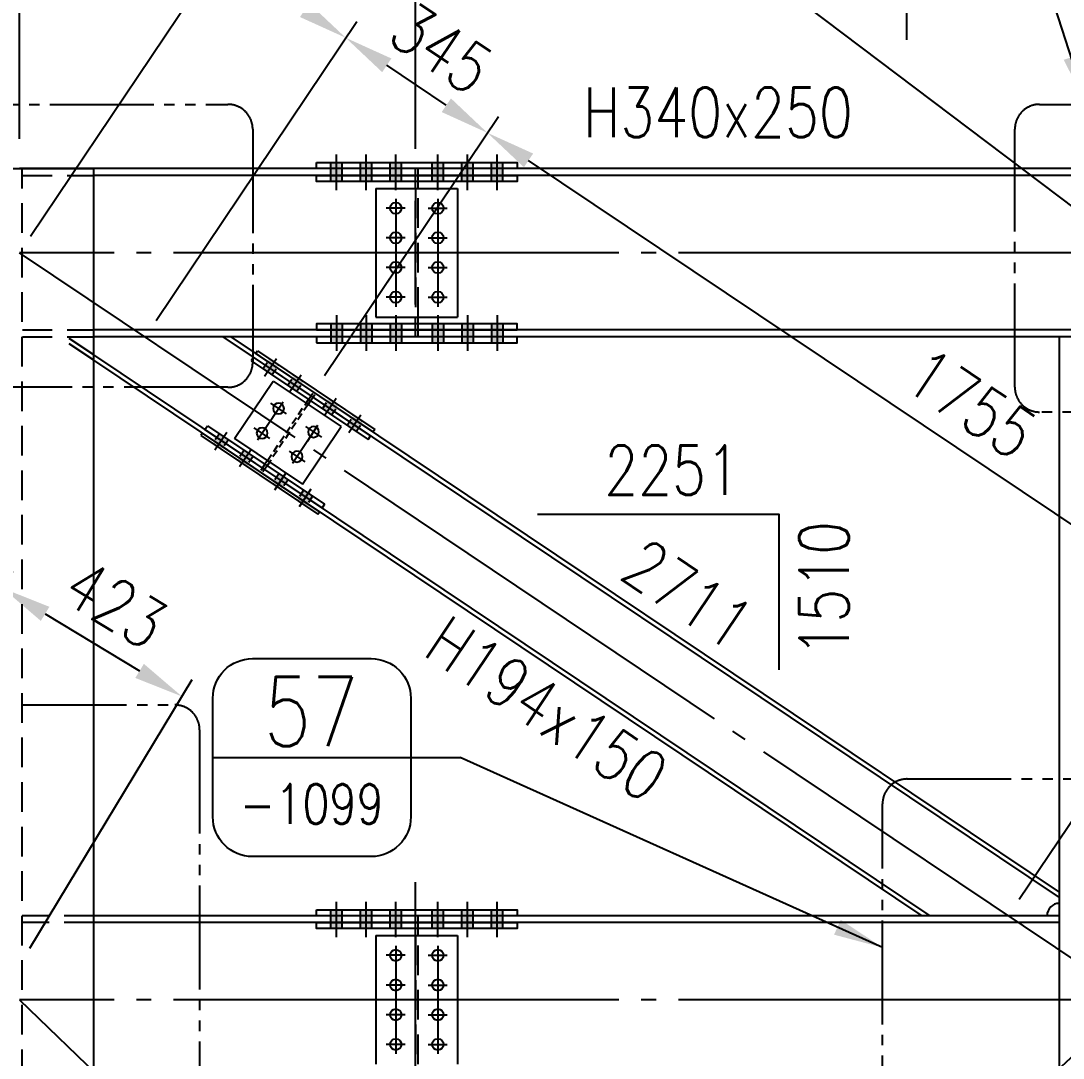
# Model space of a CAD drawing. Header units: millimetres. Extents: x 0 to 232280, y -26939 to 23794.
# Drawn here: x 144553 to 146659, y 6679 to 8776 of the extents above; entities that cross this region are included whole.
import ezdxf
from ezdxf.enums import TextEntityAlignment as Align

# ---------------------------------------------------------------- set-up
doc = ezdxf.new("R2010")
doc.units = ezdxf.units.MM
doc.header["$LTSCALE"] = 30
for name, pattern in [('JNK-CENTER', [34, 30, -1.5, 1, -1.5]), ('JNK-HIDDEN', [3, 2, -1]), ('PH2', [15, 10, -1, 1, -1, 1, -1])]:
    doc.linetypes.add(name, pattern=pattern)
for name, color, linetype in [('CEN-R', 1, 'JNK-CENTER'), ('CON-G', 3, 'Continuous'), ('CON-W', 7, 'Continuous'), ('CON-Y', 2, 'Continuous'), ('det', 2, 'PH2'), ('Dim-W', 7, 'Continuous'), ('HID-Y', 2, 'JNK-HIDDEN'), ('TXT-Y', 2, 'Continuous')]:
    doc.layers.add(name, color=color, linetype=linetype)
doc.styles.add('SIMPLEX', font='simplex.shx', dxfattribs={"width": 0.8})
doc.dimstyles.new('DIM35', dxfattribs={"dimscale": 35, "dimtxt": 2.5, "dimasz": 2.5, "dimexe": 0.8, "dimexo": 1, "dimgap": 1, "dimtad": 1, "dimdec": 1, "dimdsep": 46, "dimtxsty": 'SIMPLEX', "dimcen": 0, "dimclrd": 7, "dimclre": 7, "dimclrt": 2, "dimadec": 1, "dimazin": 2, "dimtfac": 1, "dimtdec": 1, "dimtix": 1, "dimtmove": 2, "dimatfit": 2, "dimfxl": 1, "dimtfill": 1, "dimarcsym": 1})
doc.dimstyles.new('DIM40', dxfattribs={"dimscale": 40, "dimtxt": 2.5, "dimasz": 2.5, "dimexe": 1, "dimexo": 1, "dimgap": 1, "dimtad": 1, "dimdec": 0, "dimdsep": 46, "dimtxsty": 'SIMPLEX', "dimcen": 0, "dimclrd": 7, "dimclre": 7, "dimclrt": 2, "dimadec": 1, "dimazin": 2, "dimtfac": 1, "dimtdec": 0, "dimtix": 1, "dimtmove": 2, "dimatfit": 2, "dimfxl": 1, "dimtolj": 1, "dimtzin": 0, "dimarcsym": 1})

# ---------------------------------------------------------------- blocks, each defined once
blk = doc.blocks.new('A$C482E045D')
at = {"layer": 'CEN-R'}
blk.add_line((0, -136.6), (0, 35.2), dxfattribs=at)
at = {"layer": 'Dim-W', "ltscale": 0.5}
blk.add_solid([(-44, 0), (-44, -96), (44, 0), (44, -96)], dxfattribs=at)
at = {"layer": 'HID-Y'}
for p, q in [((-44, -96), (-44, 0)), ((44, -96), (44, 0))]:
    blk.add_line(p, q, dxfattribs=at)
blk = doc.blocks.new('A$C536E4F0C')
at = {"layer": 'CEN-R'}
for p, q in [((400, -227.3), (400, -596.7)), ((740, -227.3), (740, -596.7)), ((476.7, -292), (323.3, -292)), ((476.7, -292), (323.3, -292)), ((663.3, -292), (816.7, -292)), ((663.3, -292), (816.7, -292)), ((400, -443.3), (400, -596.7)), ((740, -443.3), (740, -596.7)), ((476.7, -532), (323.3, -532)), ((476.7, -532), (323.3, -532)), ((663.3, -532), (816.7, -532)), ((663.3, -532), (816.7, -532))]:
    blk.add_line(p, q, dxfattribs=at)
at = {"layer": 'CON-G'}
for p, q in [((0, 0), (1140, 0)), ((0, -24), (0, 0)), ((1140, 0), (1140, -24)), ((1140, -24), (0, -24)), ((1140, -60), (0, -60)), ((0, -60), (0, -96)), ((1140, -96), (1140, -60)), ((0, -96), (1140, -96)), ((240, -132), (900, -132)), ((240, -132), (240, -692)), ((560, -132), (560, -96)), ((580, -132), (580, -96)), ((900, -132), (900, -692)), ((1140, -96), (1140, -96)), ((0, -764), (0, -728)), ((0, -728), (1140, -728)), ((240, -692), (900, -692)), ((560, -692), (560, -728)), ((580, -692), (580, -728)), ((1140, -728), (1140, -764)), ((1140, -728), (1140, -728)), ((1140, -764), (0, -764)), ((1140, -800), (0, -800)), ((0, -800), (0, -824)), ((0, -824), (1140, -824)), ((1140, -824), (1140, -800))]:
    blk.add_line(p, q, dxfattribs=at)
for centre in [(400, -292), (740, -292), (400, -532), (740, -532)]:
    blk.add_circle(centre, 44, dxfattribs=at)
at = {"layer": 'HID-Y'}
for p, q in [((560, -96), (560, -24)), ((580, -96), (580, -24)), ((560, -132), (560, -692)), ((580, -692), (580, -132)), ((560, -728), (560, -800)), ((580, -728), (580, -800))]:
    blk.add_line(p, q, dxfattribs=at)
at = {"layer": 'Dim-W', "ltscale": 0.5}
for p in [(160, 0), (400, 0), (740, 0)]:
    blk.add_blockref('A$C482E045D', p, dxfattribs=at)
at = {"layer": 'Dim-W', "ltscale": 0.5, "xscale": -1}
blk.add_blockref('A$C482E045D', (980, 0), dxfattribs=at)
at = {"layer": 'Dim-W', "ltscale": 0.5, "xscale": -1, "rotation": 180}
for p in [(160, -824), (400, -824), (740, -824)]:
    blk.add_blockref('A$C482E045D', p, dxfattribs=at)
at = {"layer": 'Dim-W', "ltscale": 0.5, "rotation": 180}
blk.add_blockref('A$C482E045D', (980, -824), dxfattribs=at)
blk = doc.blocks.new('*D1739')
at = {"layer": 'DEFPOINTS', "color": 0, "ltscale": 0.5, "transparency": 16777216}
for p in [(145209.3, 8741.6), (144550.4, 8307.2), (144803.8, 8137.2)]:
    blk.add_point(p, dxfattribs=at)
at = {"layer": 'Dim-W', "color": 7, "linetype": 'ByBlock', "lineweight": -2, "ltscale": 0.5, "transparency": 16777216}
for p, q in [((144572.7, 8340.4), (144978.1, 8944.8)), ((145038.9, 8855.9), (145126.2, 8797.3)), ((144826.1, 8170.4), (145231.5, 8774.8))]:
    blk.add_line(p, q, dxfattribs=at)
at = {"layer": 'Dim-W', "color": 7, "ltscale": 0.5, "transparency": 16777216}
for points in [[(145048.2, 8869.7), (145029.6, 8842.1), (144955.8, 8911.6)], [(145135.5, 8811.2), (145116.9, 8783.5), (145209.3, 8741.6)]]:
    blk.add_solid(points, dxfattribs=at)
at = {"layer": 'Dim-W', "color": 2, "ltscale": 0.5, "transparency": 16777216, "insert": (145132.7, 8901.4), "char_height": 100, "attachment_point": 5, "rotation": 326.1458, "style": 'SIMPLEX'}
blk.add_mtext('\\A1;305', dxfattribs=at)
blk = doc.blocks.new('*D1740')
at = {"layer": 'DEFPOINTS', "color": 0, "ltscale": 0.5, "transparency": 16777216}
for p in [(145209.3, 8741.6), (144803.8, 8137.2), (145144.2, 8025.7)]:
    blk.add_point(p, dxfattribs=at)
at = {"layer": 'Dim-W', "color": 7, "linetype": 'ByBlock', "lineweight": -2, "ltscale": 0.5, "transparency": 16777216}
for p, q in [((144826.1, 8170.4), (145231.5, 8774.8)), ((145412.6, 8605.2), (145292.3, 8685.9)), ((145166.5, 8058.9), (145517.9, 8582.7))]:
    blk.add_line(p, q, dxfattribs=at)
at = {"layer": 'Dim-W', "color": 7, "ltscale": 0.5, "transparency": 16777216}
for points in [[(145301.6, 8699.7), (145283, 8672.1), (145209.3, 8741.6)], [(145421.9, 8619.1), (145403.3, 8591.4), (145495.6, 8549.5)]]:
    blk.add_solid(points, dxfattribs=at)
at = {"layer": 'Dim-W', "color": 2, "ltscale": 0.5, "transparency": 16777216, "insert": (145402.6, 8720.3), "char_height": 100, "attachment_point": 5, "rotation": 326.1458, "style": 'SIMPLEX'}
blk.add_mtext('\\A1;345', dxfattribs=at)
blk = doc.blocks.new('*D1741')
at = {"layer": 'DEFPOINTS', "color": 0, "ltscale": 0.5, "transparency": 16777216}
for p in [(147206.8, 7401.6), (146548, 6967.2), (146801.4, 6797.2)]:
    blk.add_point(p, dxfattribs=at)
at = {"layer": 'Dim-W', "color": 7, "linetype": 'ByBlock', "lineweight": -2, "ltscale": 0.5, "transparency": 16777216}
for p, q in [((146570.3, 7000.4), (146975.7, 7604.8)), ((147036.4, 7515.9), (147123.8, 7457.3)), ((146823.7, 6830.4), (147229.1, 7434.8))]:
    blk.add_line(p, q, dxfattribs=at)
at = {"layer": 'Dim-W', "color": 7, "ltscale": 0.5, "transparency": 16777216}
for points in [[(147045.7, 7529.7), (147027.2, 7502.1), (146953.4, 7571.6)], [(147133.1, 7471.2), (147114.5, 7443.5), (147206.8, 7401.6)]]:
    blk.add_solid(points, dxfattribs=at)
at = {"layer": 'Dim-W', "color": 2, "ltscale": 0.5, "transparency": 16777216, "insert": (147130.3, 7561.4), "char_height": 100, "attachment_point": 5, "rotation": 326.1458, "style": 'SIMPLEX'}
blk.add_mtext('\\A1;305', dxfattribs=at)
blk = doc.blocks.new('*D1742')
at = {"layer": 'DEFPOINTS', "color": 0, "ltscale": 0.5, "transparency": 16777216}
for p in [(145495.6, 8549.5), (145166.5, 8058.9), (146548, 6967.2)]:
    blk.add_point(p, dxfattribs=at)
at = {"layer": 'Dim-W', "color": 7, "linetype": 'ByBlock', "lineweight": -2, "ltscale": 0.5, "transparency": 16777216}
for p, q in [((145188.8, 8092.1), (145517.9, 8582.7)), ((146870.4, 7627.3), (145578.7, 8493.8)), ((146570.3, 7000.4), (146975.7, 7604.8))]:
    blk.add_line(p, q, dxfattribs=at)
at = {"layer": 'Dim-W', "color": 7, "ltscale": 0.5, "transparency": 16777216}
for points in [[(145588, 8507.6), (145569.4, 8480), (145495.6, 8549.5)], [(146879.6, 7641.2), (146861.1, 7613.5), (146953.4, 7571.6)]]:
    blk.add_solid(points, dxfattribs=at)
at = {"layer": 'Dim-W', "color": 2, "ltscale": 0.5, "transparency": 16777216, "insert": (146472.9, 8002.3), "char_height": 100, "attachment_point": 5, "rotation": 326.1458, "style": 'SIMPLEX'}
blk.add_mtext('\\A1;1755', dxfattribs=at)
blk = doc.blocks.new('*D1752')
at = {"layer": 'DEFPOINTS', "color": 0, "ltscale": 0.5, "transparency": 16777216}
for p in [(146801.4, 6797.2), (146958.1, 6627.2), (146203.8, 6246.4)]:
    blk.add_point(p, dxfattribs=at)
at = {"layer": 'Dim-W', "color": 7, "linetype": 'ByBlock', "lineweight": -2, "ltscale": 0.5, "transparency": 16777216}
for p, q in [((146772, 6770.1), (146174.4, 6219.3)), ((146928.7, 6600.1), (146331, 6049.3)), ((146136, 6320), (146068.2, 6393.5)), ((146360.5, 6076.4), (146203.8, 6246.4)), ((146428.2, 6002.9), (146496, 5929.4))]:
    blk.add_line(p, q, dxfattribs=at)
at = {"layer": 'Dim-W', "color": 7, "ltscale": 0.5, "transparency": 16777216}
for points in [[(146148.3, 6331.3), (146123.7, 6308.7), (146203.8, 6246.4)], [(146440.5, 6014.2), (146416, 5991.6), (146360.5, 6076.4)]]:
    blk.add_solid(points, dxfattribs=at)
at = {"layer": 'Dim-W', "color": 2, "ltscale": 0.5, "transparency": 16777216, "insert": (146348.3, 6222.4), "char_height": 100, "attachment_point": 5, "rotation": 312.6651, "style": 'SIMPLEX'}
blk.add_mtext('\\A1;231', dxfattribs=at)
blk = doc.blocks.new('*D1755')
at = {"layer": 'DEFPOINTS', "color": 0, "ltscale": 0.5, "transparency": 16777216}
for p in [(144550.4, 6797.2), (144726.7, 6627.2), (144224.1, 6105.9)]:
    blk.add_point(p, dxfattribs=at)
at = {"layer": 'Dim-W', "color": 7, "linetype": 'ByBlock', "lineweight": -2, "ltscale": 0.5, "transparency": 16777216}
for p, q in [((144522.6, 6768.4), (144020, 6247.1)), ((144699, 6598.4), (144196.4, 6077.1)), ((143975.8, 6345.3), (143903.8, 6414.7)), ((144047.8, 6275.9), (144224.1, 6105.9)), ((144296.1, 6036.5), (144368.1, 5967.1))]:
    blk.add_line(p, q, dxfattribs=at)
at = {"layer": 'Dim-W', "color": 7, "ltscale": 0.5, "transparency": 16777216}
for points in [[(143987.4, 6357.3), (143964.2, 6333.3), (144047.8, 6275.9)], [(144307.7, 6048.5), (144284.6, 6024.5), (144224.1, 6105.9)]]:
    blk.add_solid(points, dxfattribs=at)
at = {"layer": 'Dim-W', "color": 2, "ltscale": 0.5, "transparency": 16777216, "insert": (144198.4, 6255.7), "char_height": 100, "attachment_point": 5, "rotation": 316.0493, "style": 'SIMPLEX'}
blk.add_mtext('\\A1;245', dxfattribs=at)
blk = doc.blocks.new('*D1761')
at = {"layer": 'DEFPOINTS', "color": 0, "transparency": 16777216}
for p in [(146801.4, 10748.1), (146801.4, 9007.7), (144550.4, 8497.6)]:
    blk.add_point(p, dxfattribs=at)
at = {"layer": 'Dim-W', "color": 7, "linetype": 'ByBlock', "lineweight": -2, "transparency": 16777216}
for p, q in [((144550.4, 8537.6), (144550.4, 10780.1)), ((146801.4, 9047.7), (146801.4, 10780.1)), ((144650.4, 10748.1), (146701.4, 10748.1))]:
    blk.add_line(p, q, dxfattribs=at)
at = {"layer": 'Dim-W', "color": 7, "transparency": 16777216}
for points in [[(144650.4, 10764.8), (144650.4, 10731.4), (144550.4, 10748.1)], [(146701.4, 10764.8), (146701.4, 10731.4), (146801.4, 10748.1)]]:
    blk.add_solid(points, dxfattribs=at)
at = {"layer": 'Dim-W', "color": 2, "transparency": 16777216, "insert": (145675.9, 10838.1), "char_height": 100, "attachment_point": 5, "style": 'SIMPLEX', "bg_fill": 3, "box_fill_scale": 1.1, "bg_fill_color": 256, "bg_fill_true_color": 13158600, "bg_fill_transparency": 0}
blk.add_mtext('2251', dxfattribs=at)
blk = doc.blocks.new('*D1718')
at = {"layer": 'DEFPOINTS', "color": 0, "ltscale": 0.5, "transparency": 16777216}
for p in [(144878.4, 7410.4), (144214.9, 7130), (144550.4, 6867.2)]:
    blk.add_point(p, dxfattribs=at)
at = {"layer": 'Dim-W', "color": 7, "linetype": 'ByBlock', "lineweight": -2, "ltscale": 0.5, "transparency": 16777216}
for p, q in [((144235.6, 7164.3), (144537, 7663.3)), ((144601.9, 7577.4), (144792.8, 7462.1)), ((144571.1, 6901.5), (144899.1, 7444.6))]:
    blk.add_line(p, q, dxfattribs=at)
at = {"layer": 'Dim-W', "color": 7, "ltscale": 0.5, "transparency": 16777216}
for points in [[(144610.6, 7591.6), (144593.3, 7563.1), (144516.3, 7629.1)], [(144801.5, 7476.3), (144784.2, 7447.8), (144878.4, 7410.4)]]:
    blk.add_solid(points, dxfattribs=at)
at = {"layer": 'Dim-W', "color": 2, "ltscale": 0.5, "transparency": 16777216, "insert": (144743.9, 7596.8), "char_height": 100, "attachment_point": 5, "rotation": 328.868, "style": 'SIMPLEX'}
blk.add_mtext('\\A1;423', dxfattribs=at)
blk = doc.blocks.new('*D1835')
at = {"layer": 'DEFPOINTS', "color": 0, "ltscale": 0.5, "transparency": 16777216}
for p in [(144550.4, 10428.1), (144550.4, 10428.1), (145350.4, 8477.2)]:
    blk.add_point(p, dxfattribs=at)
at = {"layer": 'Dim-W', "color": 7, "linetype": 'ByBlock', "lineweight": -2, "ltscale": 0.5, "transparency": 16777216}
for p, q in [((145350.4, 9714.5), (145350.4, 10468.1)), ((145250.4, 10428.1), (144650.4, 10428.1)), ((145350.4, 8517.2), (145350.4, 9473.2))]:
    blk.add_line(p, q, dxfattribs=at)
at = {"layer": 'Dim-W', "color": 7, "ltscale": 0.5, "transparency": 16777216}
for points in [[(144650.4, 10444.8), (144650.4, 10411.4), (144550.4, 10428.1)], [(145250.4, 10444.8), (145250.4, 10411.4), (145350.4, 10428.1)]]:
    blk.add_solid(points, dxfattribs=at)
at = {"layer": 'Dim-W', "color": 2, "ltscale": 0.5, "transparency": 16777216, "insert": (144950.4, 10518.1), "char_height": 100, "attachment_point": 5, "style": 'SIMPLEX'}
blk.add_mtext('\\A1;800', dxfattribs=at)
blk = doc.blocks.new('det-tag')
at = {"layer": 'CON-Y'}
blk.add_line((5, 0), (-5, 0), dxfattribs=at)
blk.add_lwpolyline([(-3, -5), (3, -5, 0.414214), (5, -3), (5, 3, 0.414214), (3, 5), (-3, 5, 0.414214), (-5, 3), (-5, -3, 0.414214)], format="xyb", close=True, dxfattribs=at)
at = {"layer": 'CON-G', "style": 'SIMPLEX', "width": 0.8}
blk.add_attdef('TAG', text='', height=3.5, dxfattribs=at).set_placement((0.023, 0.58), align=Align.CENTER)
at = {"layer": 'CON-Y', "style": 'SIMPLEX', "width": 0.8}
blk.add_attdef('-8888', text='', height=2, dxfattribs=at).set_placement((0, -3.34), align=Align.CENTER)

msp = doc.modelspace()

# ---------------------------------------------------------------- hatches: boundary and pattern name
at = {"layer": 'CON-W'}
h = msp.add_hatch(color=256, dxfattribs=at)
h.paths.add_polyline_path([(145190.4, 8477.23), (145190.4, 8489.23), (145178.9, 8489.23), (145178.9, 8477.23)])
h.paths.add_polyline_path([(145201.9, 8477.23), (145201.9, 8489.23), (145190.4, 8489.23), (145190.4, 8477.23)])
h.paths.add_polyline_path([(145201.9, 8477.23), (145190.4, 8477.23), (145190.4, 8463.23), (145201.9, 8463.23)])
h.paths.add_polyline_path([(145190.4, 8477.23), (145178.9, 8477.23), (145178.9, 8463.23), (145190.4, 8463.23)])
h.paths.add_polyline_path([(145190.4, 8463.23), (145178.9, 8463.23), (145178.9, 8451.23), (145190.4, 8451.23)])
h.paths.add_polyline_path([(145201.9, 8463.23), (145190.4, 8463.23), (145190.4, 8451.23), (145201.9, 8451.23)])
h = msp.add_hatch(color=256, dxfattribs=at)
h.paths.add_polyline_path([(145250.4, 8477.23), (145250.4, 8489.23), (145238.9, 8489.23), (145238.9, 8477.23)])
h.paths.add_polyline_path([(145261.9, 8477.23), (145261.9, 8489.23), (145250.4, 8489.23), (145250.4, 8477.23)])
h.paths.add_polyline_path([(145261.9, 8477.23), (145250.4, 8477.23), (145250.4, 8463.23), (145261.9, 8463.23)])
h.paths.add_polyline_path([(145250.4, 8477.23), (145238.9, 8477.23), (145238.9, 8463.23), (145250.4, 8463.23)])
h.paths.add_polyline_path([(145250.4, 8463.23), (145238.9, 8463.23), (145238.9, 8451.23), (145250.4, 8451.23)])
h.paths.add_polyline_path([(145261.9, 8463.23), (145250.4, 8463.23), (145250.4, 8451.23), (145261.9, 8451.23)])
h = msp.add_hatch(color=256, dxfattribs=at)
h.paths.add_polyline_path([(145310.4, 8477.23), (145310.4, 8489.23), (145298.9, 8489.23), (145298.9, 8477.23)])
h.paths.add_polyline_path([(145321.9, 8477.23), (145321.9, 8489.23), (145310.4, 8489.23), (145310.4, 8477.23)])
h.paths.add_polyline_path([(145321.9, 8477.23), (145310.4, 8477.23), (145310.4, 8463.23), (145321.9, 8463.23)])
h.paths.add_polyline_path([(145310.4, 8477.23), (145298.9, 8477.23), (145298.9, 8463.23), (145310.4, 8463.23)])
h.paths.add_polyline_path([(145310.4, 8463.23), (145298.9, 8463.23), (145298.9, 8451.23), (145310.4, 8451.23)])
h.paths.add_polyline_path([(145321.9, 8463.23), (145310.4, 8463.23), (145310.4, 8451.23), (145321.9, 8451.23)])
h = msp.add_hatch(color=256, dxfattribs=at)
h.paths.add_polyline_path([(145395.4, 8477.23), (145395.4, 8489.23), (145383.9, 8489.23), (145383.9, 8477.23)])
h.paths.add_polyline_path([(145406.9, 8477.23), (145406.9, 8489.23), (145395.4, 8489.23), (145395.4, 8477.23)])
h.paths.add_polyline_path([(145406.9, 8477.23), (145395.4, 8477.23), (145395.4, 8463.23), (145406.9, 8463.23)])
h.paths.add_polyline_path([(145395.4, 8477.23), (145383.9, 8477.23), (145383.9, 8463.23), (145395.4, 8463.23)])
h.paths.add_polyline_path([(145395.4, 8463.23), (145383.9, 8463.23), (145383.9, 8451.23), (145395.4, 8451.23)])
h.paths.add_polyline_path([(145406.9, 8463.23), (145395.4, 8463.23), (145395.4, 8451.23), (145406.9, 8451.23)])
h = msp.add_hatch(color=256, dxfattribs=at)
h.paths.add_polyline_path([(145455.4, 8477.23), (145455.4, 8489.23), (145443.9, 8489.23), (145443.9, 8477.23)])
h.paths.add_polyline_path([(145466.9, 8477.23), (145466.9, 8489.23), (145455.4, 8489.23), (145455.4, 8477.23)])
h.paths.add_polyline_path([(145466.9, 8477.23), (145455.4, 8477.23), (145455.4, 8463.23), (145466.9, 8463.23)])
h.paths.add_polyline_path([(145455.4, 8477.23), (145443.9, 8477.23), (145443.9, 8463.23), (145455.4, 8463.23)])
h.paths.add_polyline_path([(145455.4, 8463.23), (145443.9, 8463.23), (145443.9, 8451.23), (145455.4, 8451.23)])
h.paths.add_polyline_path([(145466.9, 8463.23), (145455.4, 8463.23), (145455.4, 8451.23), (145466.9, 8451.23)])
h = msp.add_hatch(color=256, dxfattribs=at)
h.paths.add_polyline_path([(145515.4, 8477.23), (145515.4, 8489.23), (145503.9, 8489.23), (145503.9, 8477.23)])
h.paths.add_polyline_path([(145526.9, 8477.23), (145526.9, 8489.23), (145515.4, 8489.23), (145515.4, 8477.23)])
h.paths.add_polyline_path([(145526.9, 8477.23), (145515.4, 8477.23), (145515.4, 8463.23), (145526.9, 8463.23)])
h.paths.add_polyline_path([(145515.4, 8477.23), (145503.9, 8477.23), (145503.9, 8463.23), (145515.4, 8463.23)])
h.paths.add_polyline_path([(145515.4, 8463.23), (145503.9, 8463.23), (145503.9, 8451.23), (145515.4, 8451.23)])
h.paths.add_polyline_path([(145526.9, 8463.23), (145515.4, 8463.23), (145515.4, 8451.23), (145526.9, 8451.23)])
h = msp.add_hatch(color=256, dxfattribs=at)
h.paths.add_polyline_path([(145190.4, 8137.23), (145190.4, 8125.23), (145178.9, 8125.23), (145178.9, 8137.23)])
h.paths.add_polyline_path([(145201.9, 8137.23), (145201.9, 8125.23), (145190.4, 8125.23), (145190.4, 8137.23)])
h.paths.add_polyline_path([(145201.9, 8137.23), (145190.4, 8137.23), (145190.4, 8151.23), (145201.9, 8151.23)])
h.paths.add_polyline_path([(145190.4, 8137.23), (145178.9, 8137.23), (145178.9, 8151.23), (145190.4, 8151.23)])
h.paths.add_polyline_path([(145190.4, 8151.23), (145178.9, 8151.23), (145178.9, 8163.23), (145190.4, 8163.23)])
h.paths.add_polyline_path([(145201.9, 8151.23), (145190.4, 8151.23), (145190.4, 8163.23), (145201.9, 8163.23)])
h = msp.add_hatch(color=256, dxfattribs=at)
h.paths.add_polyline_path([(145250.4, 8137.23), (145250.4, 8125.23), (145238.9, 8125.23), (145238.9, 8137.23)])
h.paths.add_polyline_path([(145261.9, 8137.23), (145261.9, 8125.23), (145250.4, 8125.23), (145250.4, 8137.23)])
h.paths.add_polyline_path([(145261.9, 8137.23), (145250.4, 8137.23), (145250.4, 8151.23), (145261.9, 8151.23)])
h.paths.add_polyline_path([(145250.4, 8137.23), (145238.9, 8137.23), (145238.9, 8151.23), (145250.4, 8151.23)])
h.paths.add_polyline_path([(145250.4, 8151.23), (145238.9, 8151.23), (145238.9, 8163.23), (145250.4, 8163.23)])
h.paths.add_polyline_path([(145261.9, 8151.23), (145250.4, 8151.23), (145250.4, 8163.23), (145261.9, 8163.23)])
h = msp.add_hatch(color=256, dxfattribs=at)
h.paths.add_polyline_path([(145310.4, 8137.23), (145310.4, 8125.23), (145298.9, 8125.23), (145298.9, 8137.23)])
h.paths.add_polyline_path([(145321.9, 8137.23), (145321.9, 8125.23), (145310.4, 8125.23), (145310.4, 8137.23)])
h.paths.add_polyline_path([(145321.9, 8137.23), (145310.4, 8137.23), (145310.4, 8151.23), (145321.9, 8151.23)])
h.paths.add_polyline_path([(145310.4, 8137.23), (145298.9, 8137.23), (145298.9, 8151.23), (145310.4, 8151.23)])
h.paths.add_polyline_path([(145310.4, 8151.23), (145298.9, 8151.23), (145298.9, 8163.23), (145310.4, 8163.23)])
h.paths.add_polyline_path([(145321.9, 8151.23), (145310.4, 8151.23), (145310.4, 8163.23), (145321.9, 8163.23)])
h = msp.add_hatch(color=256, dxfattribs=at)
h.paths.add_polyline_path([(145395.4, 8137.23), (145395.4, 8125.23), (145383.9, 8125.23), (145383.9, 8137.23)])
h.paths.add_polyline_path([(145406.9, 8137.23), (145406.9, 8125.23), (145395.4, 8125.23), (145395.4, 8137.23)])
h.paths.add_polyline_path([(145406.9, 8137.23), (145395.4, 8137.23), (145395.4, 8151.23), (145406.9, 8151.23)])
h.paths.add_polyline_path([(145395.4, 8137.23), (145383.9, 8137.23), (145383.9, 8151.23), (145395.4, 8151.23)])
h.paths.add_polyline_path([(145395.4, 8151.23), (145383.9, 8151.23), (145383.9, 8163.23), (145395.4, 8163.23)])
h.paths.add_polyline_path([(145406.9, 8151.23), (145395.4, 8151.23), (145395.4, 8163.23), (145406.9, 8163.23)])
h = msp.add_hatch(color=256, dxfattribs=at)
h.paths.add_polyline_path([(145455.4, 8137.23), (145455.4, 8125.23), (145443.9, 8125.23), (145443.9, 8137.23)])
h.paths.add_polyline_path([(145466.9, 8137.23), (145466.9, 8125.23), (145455.4, 8125.23), (145455.4, 8137.23)])
h.paths.add_polyline_path([(145466.9, 8137.23), (145455.4, 8137.23), (145455.4, 8151.23), (145466.9, 8151.23)])
h.paths.add_polyline_path([(145455.4, 8137.23), (145443.9, 8137.23), (145443.9, 8151.23), (145455.4, 8151.23)])
h.paths.add_polyline_path([(145455.4, 8151.23), (145443.9, 8151.23), (145443.9, 8163.23), (145455.4, 8163.23)])
h.paths.add_polyline_path([(145466.9, 8151.23), (145455.4, 8151.23), (145455.4, 8163.23), (145466.9, 8163.23)])
h = msp.add_hatch(color=256, dxfattribs=at)
h.paths.add_polyline_path([(145515.4, 8137.23), (145515.4, 8125.23), (145503.9, 8125.23), (145503.9, 8137.23)])
h.paths.add_polyline_path([(145526.9, 8137.23), (145526.9, 8125.23), (145515.4, 8125.23), (145515.4, 8137.23)])
h.paths.add_polyline_path([(145526.9, 8137.23), (145515.4, 8137.23), (145515.4, 8151.23), (145526.9, 8151.23)])
h.paths.add_polyline_path([(145515.4, 8137.23), (145503.9, 8137.23), (145503.9, 8151.23), (145515.4, 8151.23)])
h.paths.add_polyline_path([(145515.4, 8151.23), (145503.9, 8151.23), (145503.9, 8163.23), (145515.4, 8163.23)])
h.paths.add_polyline_path([(145526.9, 8151.23), (145515.4, 8151.23), (145515.4, 8163.23), (145526.9, 8163.23)])
h = msp.add_hatch(color=256, dxfattribs=at)
h.paths.add_polyline_path([(145190.4, 6967.23), (145190.4, 6979.23), (145178.9, 6979.23), (145178.9, 6967.23)])
h.paths.add_polyline_path([(145201.9, 6967.23), (145201.9, 6979.23), (145190.4, 6979.23), (145190.4, 6967.23)])
h.paths.add_polyline_path([(145201.9, 6967.23), (145190.4, 6967.23), (145190.4, 6953.23), (145201.9, 6953.23)])
h.paths.add_polyline_path([(145190.4, 6967.23), (145178.9, 6967.23), (145178.9, 6953.23), (145190.4, 6953.23)])
h.paths.add_polyline_path([(145190.4, 6953.23), (145178.9, 6953.23), (145178.9, 6941.23), (145190.4, 6941.23)])
h.paths.add_polyline_path([(145201.9, 6953.23), (145190.4, 6953.23), (145190.4, 6941.23), (145201.9, 6941.23)])
h = msp.add_hatch(color=256, dxfattribs=at)
h.paths.add_polyline_path([(145250.4, 6967.23), (145250.4, 6979.23), (145238.9, 6979.23), (145238.9, 6967.23)])
h.paths.add_polyline_path([(145261.9, 6967.23), (145261.9, 6979.23), (145250.4, 6979.23), (145250.4, 6967.23)])
h.paths.add_polyline_path([(145261.9, 6967.23), (145250.4, 6967.23), (145250.4, 6953.23), (145261.9, 6953.23)])
h.paths.add_polyline_path([(145250.4, 6967.23), (145238.9, 6967.23), (145238.9, 6953.23), (145250.4, 6953.23)])
h.paths.add_polyline_path([(145250.4, 6953.23), (145238.9, 6953.23), (145238.9, 6941.23), (145250.4, 6941.23)])
h.paths.add_polyline_path([(145261.9, 6953.23), (145250.4, 6953.23), (145250.4, 6941.23), (145261.9, 6941.23)])
h = msp.add_hatch(color=256, dxfattribs=at)
h.paths.add_polyline_path([(145310.4, 6967.23), (145310.4, 6979.23), (145298.9, 6979.23), (145298.9, 6967.23)])
h.paths.add_polyline_path([(145321.9, 6967.23), (145321.9, 6979.23), (145310.4, 6979.23), (145310.4, 6967.23)])
h.paths.add_polyline_path([(145321.9, 6967.23), (145310.4, 6967.23), (145310.4, 6953.23), (145321.9, 6953.23)])
h.paths.add_polyline_path([(145310.4, 6967.23), (145298.9, 6967.23), (145298.9, 6953.23), (145310.4, 6953.23)])
h.paths.add_polyline_path([(145310.4, 6953.23), (145298.9, 6953.23), (145298.9, 6941.23), (145310.4, 6941.23)])
h.paths.add_polyline_path([(145321.9, 6953.23), (145310.4, 6953.23), (145310.4, 6941.23), (145321.9, 6941.23)])
h = msp.add_hatch(color=256, dxfattribs=at)
h.paths.add_polyline_path([(145395.4, 6967.23), (145395.4, 6979.23), (145383.9, 6979.23), (145383.9, 6967.23)])
h.paths.add_polyline_path([(145406.9, 6967.23), (145406.9, 6979.23), (145395.4, 6979.23), (145395.4, 6967.23)])
h.paths.add_polyline_path([(145406.9, 6967.23), (145395.4, 6967.23), (145395.4, 6953.23), (145406.9, 6953.23)])
h.paths.add_polyline_path([(145395.4, 6967.23), (145383.9, 6967.23), (145383.9, 6953.23), (145395.4, 6953.23)])
h.paths.add_polyline_path([(145395.4, 6953.23), (145383.9, 6953.23), (145383.9, 6941.23), (145395.4, 6941.23)])
h.paths.add_polyline_path([(145406.9, 6953.23), (145395.4, 6953.23), (145395.4, 6941.23), (145406.9, 6941.23)])
h = msp.add_hatch(color=256, dxfattribs=at)
h.paths.add_polyline_path([(145455.4, 6967.23), (145455.4, 6979.23), (145443.9, 6979.23), (145443.9, 6967.23)])
h.paths.add_polyline_path([(145466.9, 6967.23), (145466.9, 6979.23), (145455.4, 6979.23), (145455.4, 6967.23)])
h.paths.add_polyline_path([(145466.9, 6967.23), (145455.4, 6967.23), (145455.4, 6953.23), (145466.9, 6953.23)])
h.paths.add_polyline_path([(145455.4, 6967.23), (145443.9, 6967.23), (145443.9, 6953.23), (145455.4, 6953.23)])
h.paths.add_polyline_path([(145455.4, 6953.23), (145443.9, 6953.23), (145443.9, 6941.23), (145455.4, 6941.23)])
h.paths.add_polyline_path([(145466.9, 6953.23), (145455.4, 6953.23), (145455.4, 6941.23), (145466.9, 6941.23)])
h = msp.add_hatch(color=256, dxfattribs=at)
h.paths.add_polyline_path([(145515.4, 6967.23), (145515.4, 6979.23), (145503.9, 6979.23), (145503.9, 6967.23)])
h.paths.add_polyline_path([(145526.9, 6967.23), (145526.9, 6979.23), (145515.4, 6979.23), (145515.4, 6967.23)])
h.paths.add_polyline_path([(145526.9, 6967.23), (145515.4, 6967.23), (145515.4, 6953.23), (145526.9, 6953.23)])
h.paths.add_polyline_path([(145515.4, 6967.23), (145503.9, 6967.23), (145503.9, 6953.23), (145515.4, 6953.23)])
h.paths.add_polyline_path([(145515.4, 6953.23), (145503.9, 6953.23), (145503.9, 6941.23), (145515.4, 6941.23)])
h.paths.add_polyline_path([(145526.9, 6953.23), (145515.4, 6953.23), (145515.4, 6941.23), (145526.9, 6941.23)])

# ---------------------------------------------------------------- linework, layer by layer
at = {"layer": 'CEN-R'}
for p, q in [((145190.4, 8433.77), (145190.4, 8505.5)), ((145250.4, 8433.77), (145250.4, 8505.5)), ((145310.4, 8433.77), (145310.4, 8505.5)), ((145395.4, 8433.77), (145395.4, 8505.5)), ((145455.4, 8433.77), (145455.4, 8505.5)), ((145515.4, 8433.77), (145515.4, 8505.5)), ((145310.4, 8416.4), (145310.4, 8198.06)), ((145395.4, 8416.4), (145395.4, 8198.06)), ((145329.56, 8397.23), (145291.23, 8397.23)), ((145329.56, 8397.23), (145291.23, 8397.23)), ((145376.23, 8397.23), (145414.56, 8397.23)), ((145376.23, 8397.23), (145414.56, 8397.23)), ((145329.56, 8337.23), (145291.23, 8337.23)), ((145376.23, 8337.23), (145414.56, 8337.23)), ((146801.4, 6797.23), (144550.4, 8307.23)), ((147801.4, 8307.23), (144550.4, 8307.23)), ((145329.56, 8277.23), (145291.23, 8277.23)), ((145376.23, 8277.23), (145414.56, 8277.23)), ((145310.4, 8236.4), (145310.4, 8198.06)), ((145395.4, 8236.4), (145395.4, 8198.06)), ((145329.56, 8217.23), (145291.23, 8217.23)), ((145329.56, 8217.23), (145291.23, 8217.23)), ((145376.23, 8217.23), (145414.56, 8217.23)), ((145376.23, 8217.23), (145414.56, 8217.23)), ((145190.4, 8180.69), (145190.4, 8108.96)), ((145250.4, 8180.69), (145250.4, 8108.96)), ((145310.4, 8180.69), (145310.4, 8108.96)), ((145395.4, 8180.69), (145395.4, 8108.96)), ((145455.4, 8180.69), (145455.4, 8108.96)), ((145515.4, 8180.69), (145515.4, 8108.96)), ((145350.4, 6559.23), (145350.4, 7035.23)), ((145190.4, 6923.77), (145190.4, 6995.5)), ((145250.4, 6923.77), (145250.4, 6995.5)), ((145310.4, 6923.77), (145310.4, 6995.5)), ((145395.4, 6923.77), (145395.4, 6995.5)), ((145455.4, 6923.77), (145455.4, 6995.5)), ((145515.4, 6923.77), (145515.4, 6995.5)), ((145329.56, 6887.23), (145291.23, 6887.23)), ((145329.56, 6887.23), (145291.23, 6887.23)), ((145310.4, 6906.4), (145310.4, 6688.06)), ((145376.23, 6887.23), (145414.56, 6887.23)), ((145376.23, 6887.23), (145414.56, 6887.23)), ((145395.4, 6906.4), (145395.4, 6688.06)), ((145329.56, 6827.23), (145291.23, 6827.23)), ((145376.23, 6827.23), (145414.56, 6827.23)), ((144550.4, 6797.23), (146801.4, 4627.2)), ((147801.4, 6797.23), (144550.4, 6797.23)), ((145329.56, 6767.23), (145291.23, 6767.23)), ((145376.23, 6767.23), (145414.56, 6767.23)), ((145310.4, 6726.4), (145310.4, 6688.06)), ((145395.4, 6726.4), (145395.4, 6688.06)), ((145329.56, 6707.23), (145291.23, 6707.23)), ((145329.56, 6707.23), (145291.23, 6707.23)), ((145376.23, 6707.23), (145414.56, 6707.23)), ((145376.23, 6707.23), (145414.56, 6707.23))]:
    msp.add_line(p, q, dxfattribs=at)
at = {"layer": 'CON-G'}
for p, q in [((144400.4, 8477.23), (144700.4, 8477.23)), ((147801.4, 8477.23), (144550.4, 8477.23)), ((144700.4, 4477.2), (144700.4, 8477.23)), ((146651.4, 8463.23), (144700.4, 8463.23)), ((145350.4, 8437.23), (145350.4, 8451.23)), ((145355.4, 8437.23), (145355.4, 8451.23)), ((147801.4, 8463.23), (146651.4, 8463.23)), ((145270.4, 8437.23), (145435.4, 8437.23)), ((145270.4, 8437.23), (145270.4, 8177.23)), ((145435.4, 8437.23), (145435.4, 8177.23)), ((145270.4, 8177.23), (145435.4, 8177.23)), ((145350.4, 8163.23), (145350.4, 8177.23)), ((145355.4, 8163.23), (145355.4, 8177.23)), ((146651.4, 8151.23), (144700.4, 8151.23)), ((147801.4, 8151.23), (146651.4, 8151.23)), ((146651.4, 8137.23), (144700.4, 8137.23)), ((146651.4, 8137.23), (144700.4, 8137.23)), ((146651.4, 7003.82), (144961.79, 8137.23)), ((146651.4, 7014.65), (144977.94, 8137.23)), ((146651.4, 4477.2), (146651.4, 8137.23)), ((147801.4, 8137.23), (146651.4, 8137.23)), ((147801.4, 8137.23), (146651.4, 8137.23)), ((146390.01, 6967.23), (144700.4, 8100.64)), ((146373.85, 6967.23), (144700.4, 8089.8)), ((146651.4, 6967.23), (144700.4, 6967.23)), ((146651.4, 6967.23), (144700.4, 6967.23)), ((146651.4, 6953.23), (144700.4, 6953.23)), ((145350.4, 6927.23), (145350.4, 6941.23)), ((145355.4, 6927.23), (145355.4, 6941.23)), ((145270.4, 6927.23), (145435.4, 6927.23)), ((145270.4, 6927.23), (145270.4, 6667.23)), ((145435.4, 6927.23), (145435.4, 6667.23))]:
    msp.add_line(p, q, dxfattribs=at)
for points in [[(145150.4, 8489.23), (145555.4, 8489.23), (145555.4, 8477.23), (145150.4, 8477.23)], [(145150.4, 8463.23), (145555.4, 8463.23), (145555.4, 8451.23), (145150.4, 8451.23)], [(145150.4, 8151.23), (145555.4, 8151.23), (145555.4, 8163.23), (145150.4, 8163.23)], [(145150.4, 8125.23), (145555.4, 8125.23), (145555.4, 8137.23), (145150.4, 8137.23)], [(145150.4, 6979.23), (145555.4, 6979.23), (145555.4, 6967.23), (145150.4, 6967.23)], [(145150.4, 6953.23), (145555.4, 6953.23), (145555.4, 6941.23), (145150.4, 6941.23)]]:
    msp.add_lwpolyline(points, close=True, dxfattribs=at)
for centre in [(145310.4, 8397.23), (145395.4, 8397.23), (145310.4, 8337.23), (145395.4, 8337.23), (145310.4, 8277.23), (145395.4, 8277.23), (145310.4, 8217.23), (145395.4, 8217.23), (145310.4, 6887.23), (145395.4, 6887.23), (145310.4, 6827.23), (145395.4, 6827.23), (145310.4, 6767.23), (145395.4, 6767.23), (145310.4, 6707.23), (145395.4, 6707.23)]:
    msp.add_circle(centre, 11.5, dxfattribs=at)
msp.add_arc((146651.4, 6967.23), 25, 90, 180, dxfattribs=at)
at = {"layer": 'CON-W'}
msp.add_line((145340.78, 7286.77), (145440.78, 7286.77), dxfattribs=at)
at = {"layer": 'det', "ltscale": 0.7}
for points in [[(143876.7, 7343.16, -0.4142136), (143926.7, 7393.16), (144864.15, 7393.16, -0.4142136), (144914.15, 7343.16), (144914.15, 6512.37, -0.4142136), (144864.15, 6462.37), (143926.7, 6462.37, -0.4142136), (143876.7, 6512.37)], [(146293.97, 7193.6, -0.4142136), (146343.97, 7243.6), (147252.67, 7243.6, -0.4142136), (147302.67, 7193.6), (147302.67, 6432.44, -0.4142136), (147252.67, 6382.44), (146343.97, 6382.44, -0.4142136), (146293.97, 6432.44)]]:
    msp.add_lwpolyline(points, format="xyb", close=True, dxfattribs=at)
at = {"layer": 'Dim-W'}
for p, q in [((145350.4, 8202.23), (145350.4, 8412.23)), ((145350.4, 6692.23), (145350.4, 6902.23))]:
    msp.add_line(p, q, dxfattribs=at)
at = {"layer": 'Dim-W', "ltscale": 0.5}
msp.add_line((147801.4, 6797.23), (146444.56, 6797.23), dxfattribs=at)
for points in [[(146687.45, 8393.26), (145814.1, 9052.64), (146342.5, 9052.64), (146342.5, 8737.67)], [(145597.07, 7779.06), (146084.32, 7779.06), (146084.32, 7464.09)]]:
    msp.add_lwpolyline(points, dxfattribs=at)
at = {"layer": 'HID-Y'}
for p, q in [((145178.9, 8451.23), (145178.9, 8489.23)), ((145201.9, 8451.23), (145201.9, 8489.23)), ((145238.9, 8451.23), (145238.9, 8489.23)), ((145261.9, 8451.23), (145261.9, 8489.23)), ((145298.9, 8451.23), (145298.9, 8489.23)), ((145321.9, 8451.23), (145321.9, 8489.23)), ((145383.9, 8451.23), (145383.9, 8489.23)), ((145406.9, 8451.23), (145406.9, 8489.23)), ((145443.9, 8451.23), (145443.9, 8489.23)), ((145466.9, 8451.23), (145466.9, 8489.23)), ((145503.9, 8451.23), (145503.9, 8489.23)), ((145526.9, 8451.23), (145526.9, 8489.23)), ((144555.4, 4477.2), (144555.4, 8477.23)), ((145350.4, 8451.23), (145350.4, 8477.23)), ((145355.4, 8451.23), (145355.4, 8477.23)), ((144556.4, 8463.23), (144700.4, 8463.23)), ((145350.4, 8437.23), (145350.4, 8177.23)), ((145355.4, 8177.23), (145355.4, 8437.23)), ((144556.4, 8151.23), (144700.4, 8151.23)), ((145178.9, 8163.23), (145178.9, 8125.23)), ((145201.9, 8163.23), (145201.9, 8125.23)), ((145238.9, 8163.23), (145238.9, 8125.23)), ((145261.9, 8163.23), (145261.9, 8125.23)), ((145298.9, 8163.23), (145298.9, 8125.23)), ((145321.9, 8163.23), (145321.9, 8125.23)), ((145350.4, 8137.23), (145350.4, 8163.23)), ((145355.4, 8137.23), (145355.4, 8163.23)), ((145383.9, 8163.23), (145383.9, 8125.23)), ((145406.9, 8163.23), (145406.9, 8125.23)), ((145443.9, 8163.23), (145443.9, 8125.23)), ((145466.9, 8163.23), (145466.9, 8125.23)), ((145503.9, 8163.23), (145503.9, 8125.23)), ((145526.9, 8163.23), (145526.9, 8125.23)), ((144556.4, 8137.23), (144700.4, 8137.23)), ((144700.4, 8089.8), (144629.7, 8137.23)), ((144700.4, 8100.64), (144645.85, 8137.23)), ((145178.9, 6941.23), (145178.9, 6979.23)), ((145201.9, 6941.23), (145201.9, 6979.23)), ((145238.9, 6941.23), (145238.9, 6979.23)), ((145261.9, 6941.23), (145261.9, 6979.23)), ((145298.9, 6941.23), (145298.9, 6979.23)), ((145321.9, 6941.23), (145321.9, 6979.23)), ((145383.9, 6941.23), (145383.9, 6979.23)), ((145406.9, 6941.23), (145406.9, 6979.23)), ((145443.9, 6941.23), (145443.9, 6979.23)), ((145466.9, 6941.23), (145466.9, 6979.23)), ((145503.9, 6941.23), (145503.9, 6979.23)), ((145526.9, 6941.23), (145526.9, 6979.23)), ((144700.4, 6967.23), (144555.4, 6967.23)), ((144700.4, 6953.23), (144555.4, 6953.23)), ((145350.4, 6941.23), (145350.4, 6967.23)), ((145355.4, 6941.23), (145355.4, 6967.23)), ((145350.4, 6927.23), (145350.4, 6667.23)), ((145355.4, 6667.23), (145355.4, 6927.23))]:
    msp.add_line(p, q, dxfattribs=at)

# ---------------------------------------------------------------- block references
at = {"layer": 'CON-W'}
ref = msp.add_blockref('det-tag', (145140.78, 7286.77), dxfattribs=dict(at, xscale=-40, yscale=40, zscale=40))
ref.add_attrib('TAG', '57', dxfattribs={"layer": 'CON-G', "height": 140, "style": 'SIMPLEX', "width": 0.8}).set_placement((145139.84, 7309.97), align=Align.CENTER)
ref.add_attrib('-8888', '-1099', dxfattribs={"layer": 'CON-Y', "height": 80, "style": 'SIMPLEX', "width": 0.8}).set_placement((145140.78, 7153.17), align=Align.CENTER)
at = {"layer": 'Dim-W', "ltscale": 0.5, "xscale": -0.2499999999999999, "yscale": 0.2499999999999999, "zscale": 0.2499999999999999, "rotation": 146.145778433618}
msp.add_blockref('A$C536E4F0C', (144916.55, 7937.58), dxfattribs=at)

# ---------------------------------------------------------------- texts
at = {"layer": 'CON-Y', "style": 'SIMPLEX', "width": 0.8}
msp.add_text('2251', height=100, dxfattribs=at).set_placement((145731.73, 7817.75))
msp.add_text('1510', height=100, rotation=90, dxfattribs=at).set_placement((146225.73, 7490.85))
at = {"layer": 'Dim-W', "color": 2, "ltscale": 0.5, "style": 'SIMPLEX', "width": 0.8}
for s, p in [('2711', (145759.02, 7651.5)), ('H194x150', (145361.55, 7495.9))]:
    msp.add_text(s, height=100, rotation=326.14578, dxfattribs=at).set_placement(p)
at = {"layer": 'TXT-Y', "color": 2, "style": 'SIMPLEX', "width": 0.8}
msp.add_text('H340x250', height=100, dxfattribs=at).set_placement((145688.78, 8540.79))

# ---------------------------------------------------------------- dimensions: what is measured, and where the dimension line sits
at = {"layer": 'Dim-W', "ltscale": 0.5}
for base, p1, p2, angle, picture, middle in [((145209.25, 8741.62), (144550.4, 8307.23), (144803.82, 8137.23), 326.14578, '*D1739', (145132.68, 8901.36)), ((145209.25, 8741.62), (145144.23, 8025.68), (144803.82, 8137.23), 326.14578, '*D1740', (145402.58, 8720.31)), ((144878.45, 7410.36), (144214.92, 7130.02), (144550.4, 6867.23), 328.86802, '*D1718', (144743.93, 7596.75)), ((147206.83, 7401.62), (146547.97, 6967.23), (146801.4, 6797.23), 326.14578, '*D1741', (147130.25, 7561.36)), ((144224.15, 6105.89), (144550.4, 6797.23), (144726.74, 6627.23), 316.04929, '*D1755', (144198.44, 6255.68)), ((146203.78, 6246.43), (146958.08, 6627.23), (146801.4, 6797.23), 312.66515, '*D1752', (146348.29, 6222.43))]:
    dim = msp.add_linear_dim(base=base, p1=p1, p2=p2, angle=angle, dimstyle='DIM40', dxfattribs=at)
    dim.commit()
    dim.dimension.update_dxf_attribs({"geometry": picture, "text_midpoint": middle})
dim = msp.add_linear_dim(base=(145495.62, 8549.51), p1=(146547.97, 6967.23), p2=(145166.51, 8058.9), angle=326.14578, dimstyle='DIM40', dxfattribs=at)
dim.commit()
dim.dimension.update_dxf_attribs({"geometry": '*D1742', "text_midpoint": (146472.86, 8002.34), "dimtype": 160})

# ---------------------------------------------------------------- leaders
at = {"layer": 'CON-W', "color": 4}
msp.add_leader([(146293.97, 6902.86), (145440.78, 7286.77)], dimstyle='DIM40', override={"dimgap": 1, "dimtad": 0}, dxfattribs=at)

# ---------------------------------------------------------------- next in the draw order: dimensions: what is measured, and where the dimension line sits
at = {"layer": 'Dim-W'}
dim = msp.add_linear_dim(base=(146801.4, 10748.09), p1=(144550.4, 8497.58), p2=(146801.4, 9007.66), dimstyle='DIM35', override={"dimscale": 40}, dxfattribs=at)
dim.commit()
dim.dimension.update_dxf_attribs({"geometry": '*D1761', "text_midpoint": (145675.9, 10838.09)})

# ---------------------------------------------------------------- next in the draw order: linework, layer by layer
at = {"layer": 'det', "ltscale": 0.7}
for points in [[(144246.59, 8556.96, -0.4142136), (144296.59, 8606.96), (144971.38, 8606.96, -0.4142136), (145021.38, 8556.96), (145021.38, 8085.14, -0.4142136), (144971.38, 8035.14), (144296.59, 8035.14, -0.4142136), (144246.59, 8085.14)], [(146561.26, 8556.96, -0.4142136), (146611.26, 8606.96), (147224.84, 8606.96, -0.4142136), (147274.84, 8556.96), (147274.84, 8035.14, -0.4142136), (147224.84, 7985.14), (146611.26, 7985.14, -0.4142136), (146561.26, 8035.14)]]:
    msp.add_lwpolyline(points, format="xyb", close=True, dxfattribs=at)

# ---------------------------------------------------------------- next in the draw order: dimensions: what is measured, and where the dimension line sits
at = {"layer": 'Dim-W', "ltscale": 0.5}
dim = msp.add_linear_dim(base=(144550.4, 10428.09), p1=(145350.4, 8477.23), p2=(144550.4, 10428.09), dimstyle='DIM40', dxfattribs=at)
dim.commit()
dim.dimension.update_dxf_attribs({"geometry": '*D1835', "text_midpoint": (144950.4, 10518.09)})

# ---------------------------------------------------------------- next in the draw order: leaders
at = {"layer": 'CON-W', "color": 4}
msp.add_leader([(146706.27, 8606.96), (146414.04, 9512.42)], dimstyle='DIM40', override={"dimgap": 1, "dimtad": 0}, dxfattribs=at)

doc.saveas('drawing.dxf')
